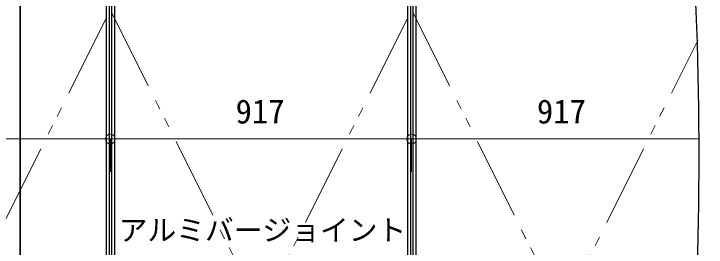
# Model space of a CAD drawing. Units: millimetres on the paper, with parts at other scales. Extents: x -195 to 195, y -135 to 132.
# Drawn here: x 77.64 to 119.78, y -11.39 to 2.81 of the extents above; entities that cross this region are included whole.
import ezdxf
from ezdxf.enums import TextEntityAlignment as Align

# ---------------------------------------------------------------- set-up
doc = ezdxf.new("R2010")
doc.units = ezdxf.units.MM
doc.header["$PDMODE"] = 32
doc.header["$PDSIZE"] = 0.6
doc.linetypes.add('DASHED1', pattern=[1.8, 1.2, -0.6])
doc.linetypes.add('DOUBLE_CHAIN1', pattern=[8.8, 5, -1, 0.6, -0.6, 0.6, -1])
for name, color, linetype, lineweight in [('8-3_野縁', 2, 'Continuous', 25), ('8-5_寸法', 4, 'Continuous', 9), ('8-6_文字', 7, 'Continuous', 18), ('8-7_-', 6, 'Continuous', 35), ('8-C_ビス・アンカーボルト・強調図形', 2, 'DASHED1', 25), ('8-D_パネル', 4, 'DOUBLE_CHAIN1', 9)]:
    doc.layers.add(name, color=color, linetype=linetype, lineweight=lineweight)
doc.styles.add('ＭＳ ゴシック', font='')
doc.styles.get('ＭＳ ゴシック').set_extended_font_data('MS Gothic')

msp = doc.modelspace()

# ---------------------------------------------------------------- linework, layer by layer
at = {"layer": '8-3_野縁'}
for p, q in [((83.256, 20.071), (83.256, -104.029)), ((83.446, 20.071), (83.446, -104.029)), ((83.586, 20.071), (83.586, -104.029)), ((101.596, 20.071), (101.596, -104.029)), ((101.786, 20.071), (101.786, -104.029)), ((101.926, 20.071), (101.926, -104.029)), ((102.116, 20.071), (102.116, -104.029))]:
    msp.add_line(p, q, dxfattribs=at)
msp.add_lwpolyline([(83.256, 20.071), (83.776, 20.071), (83.776, -104.029)], dxfattribs=at)
at = {"layer": '8-5_寸法'}
msp.add_line((101.856, -4.806), (119.351, -4.806), dxfattribs=at)
for points in [[(65.176, -4.806), (83.516, -4.806), (83.516, -6.806)], [(83.516, -4.806), (101.856, -4.806), (101.856, -6.806)]]:
    msp.add_lwpolyline(points, dxfattribs=at)
at = {"layer": '8-5_寸法', "color": 3}
for p in [(83.516, -4.806), (101.856, -4.806)]:
    msp.add_point(p, dxfattribs=at)
at = {"layer": '8-7_-'}
msp.add_lwpolyline([(78.019, -110.595), (78.019, 26.427), (83.627, 26.427)], dxfattribs=at)
at = {"layer": '8-C_ビス・アンカーボルト・強調図形', "linetype": 'Continuous'}
for centre in [(102.353, -5.733), (104.782, -5.733)]:
    msp.add_ellipse(centre, major_axis=(0, 61.2), ratio=0.277778, start_param=4.222432, end_param=5.26266, dxfattribs=at)
at = {"layer": '8-D_パネル'}
for p, q in [((83.586, 20.5), (83.586, -104.029)), ((101.786, 20.5), (101.786, -104.029)), ((101.926, 20.5), (101.926, -104.029)), ((65.246, -33.5), (83.446, 2.9)), ((83.586, 2.9), (101.786, -33.5)), ((83.586, -33.5), (101.786, 2.9)), ((101.926, 2.9), (118.039, -29.326)), ((101.926, -33.5), (119.246, 1.141))]:
    msp.add_line(p, q, dxfattribs=at)
msp.add_lwpolyline([(65.246, 20.5), (83.446, 20.5), (83.446, -104.029)], dxfattribs=at)

# ---------------------------------------------------------------- texts
at = {"layer": '8-5_寸法', "style": 'ＭＳ ゴシック'}
for p in [(91.138, -4.306), (109.478, -4.306)]:
    msp.add_text('917', height=1.466, dxfattribs=at).set_placement(p, align=Align.BOTTOM_LEFT)
at = {"layer": '8-6_文字', "style": 'ＭＳ ゴシック'}
msp.add_text('アルミバージョイント', height=1.283, dxfattribs=at).set_placement((84.026, -11.378), align=Align.BOTTOM_LEFT)

doc.saveas('drawing.dxf')
